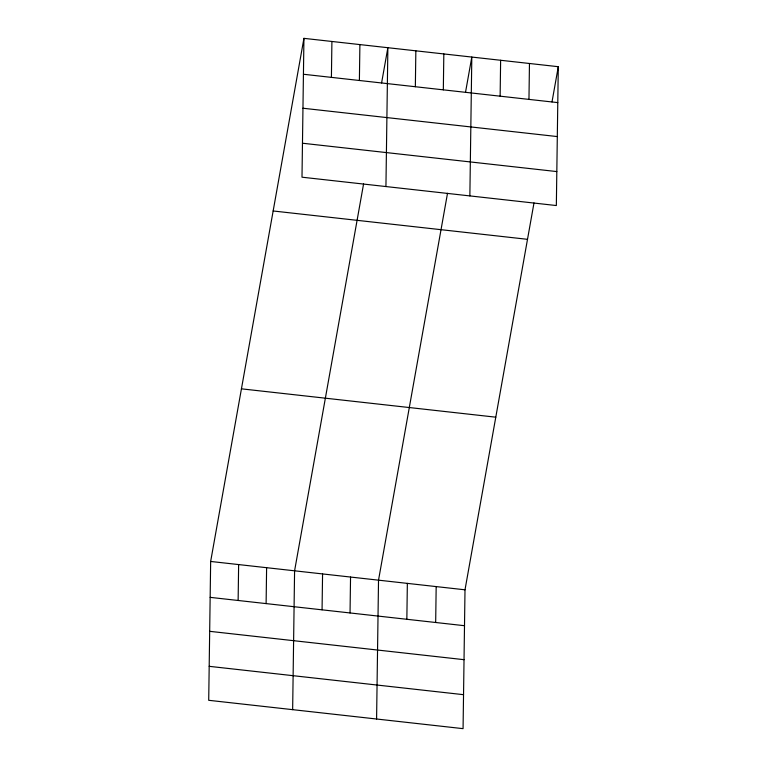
<?xml version="1.0" encoding="UTF-8"?>
<svg xmlns="http://www.w3.org/2000/svg" width="767" height="767" viewBox="0 0 767 767"><rect width="100%" height="100%" fill="white"/><g stroke="black" fill="none" stroke-linecap="round" stroke-linejoin="round"><path stroke-width="1.15" d="M303.933 38.35L301.997 177.196L556.343 205.546L558.29 66.7L303.933 38.35L210.657 561.454L208.71 700.3L463.067 728.65L465.003 589.804L533.995 202.919M238.134 600.484L238.633 564.57M266.111 603.6L266.609 567.685M292.649 709.657L294.586 570.811L363.577 183.927M322.063 609.832L322.571 573.927M331.411 77.381L331.91 41.466M350.04 612.958L350.548 577.043M359.387 80.497L359.896 44.582M376.587 719.015L378.524 580.159L447.516 193.284M385.935 186.554L387.872 47.707L381.592 82.932M406.846 619.285L407.354 583.38M415.35 86.729L415.848 50.823M435.675 622.497L436.174 586.592M443.326 89.854L443.825 53.939M469.864 195.911L471.81 57.055L465.521 92.289M500.132 96.182L500.63 60.277M528.962 99.394L529.46 63.488M552 101.925L558.29 66.7M303.435 74.255L557.782 102.605M302.955 108.233L557.312 136.574M302.466 143.228L556.823 171.578M273.148 210.973L527.504 239.323M241.432 388.831L495.789 417.181M210.657 561.454L465.003 589.804M210.148 597.359L464.505 625.709M209.679 631.327L464.025 659.678M209.19 666.331L463.536 694.681"/></g></svg>
